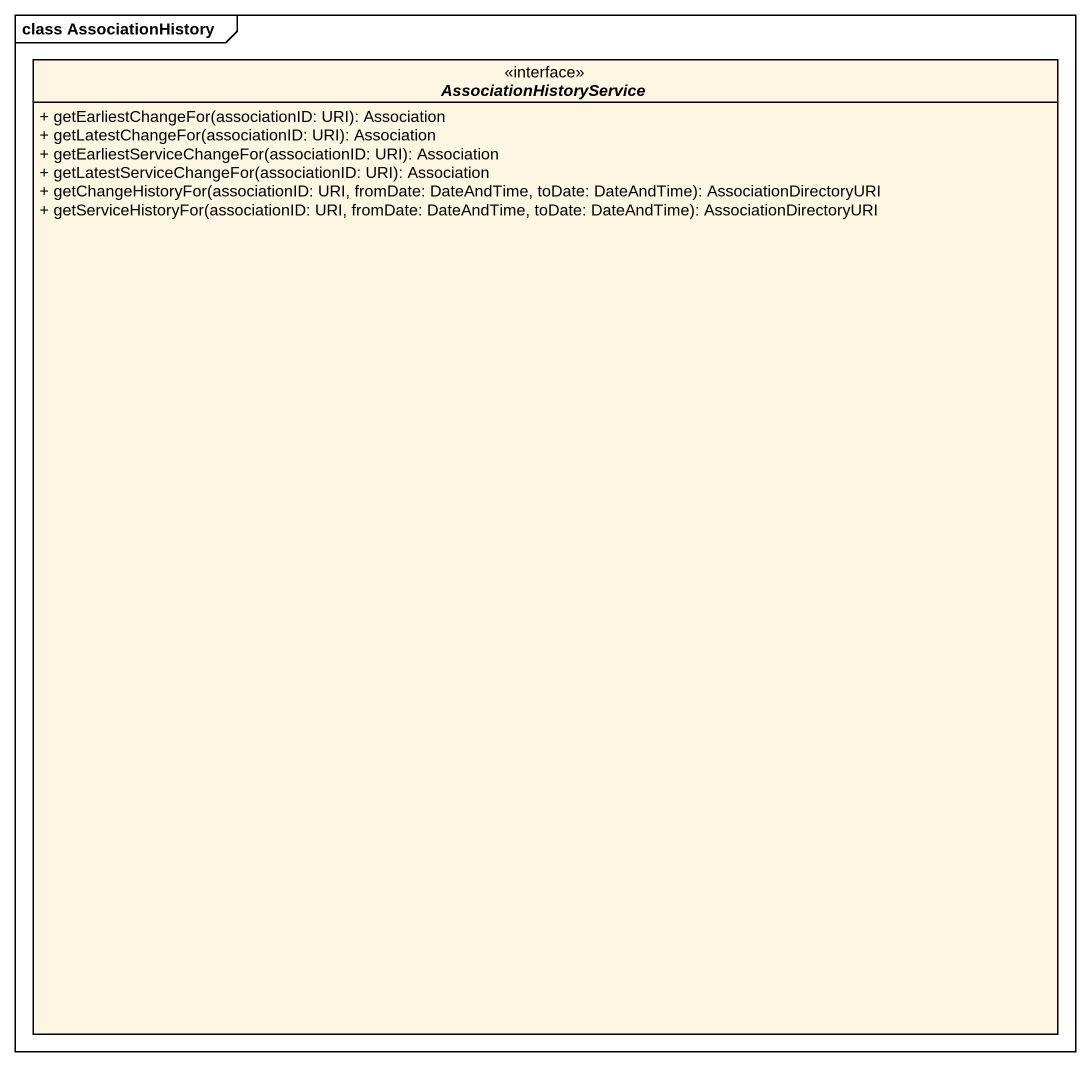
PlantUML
@startuml
mainframe class AssociationHistory
hide circle
hide empty members
skinparam classAttributeIconSize 0
interface AssociationHistoryService <<interface>> {
  + getEarliestChangeFor(associationID: URI): Association
  + getLatestChangeFor(associationID: URI): Association
  + getEarliestServiceChangeFor(associationID: URI): Association
  + getLatestServiceChangeFor(associationID: URI): Association
  + getChangeHistoryFor(associationID: URI, fromDate: DateAndTime, toDate: DateAndTime): AssociationDirectoryURI
  + getServiceHistoryFor(associationID: URI, fromDate: DateAndTime, toDate: DateAndTime): AssociationDirectoryURI
}
@enduml
